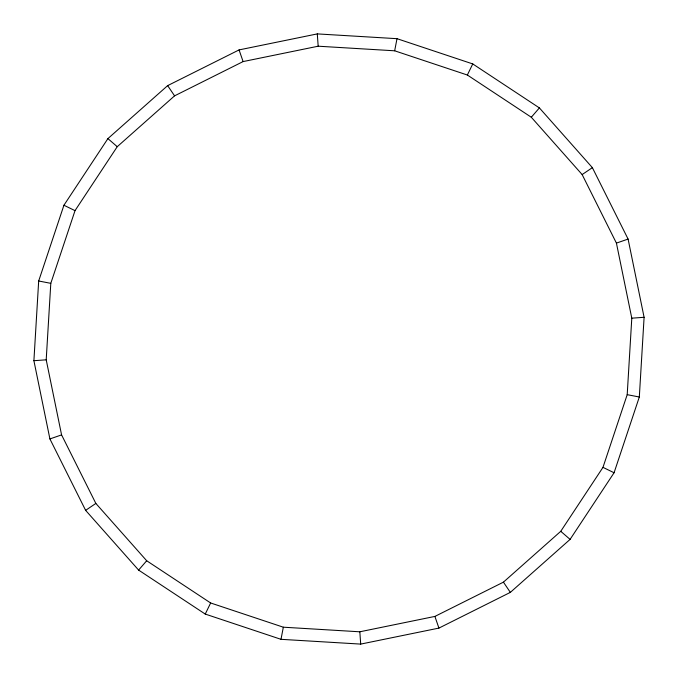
<?xml version="1.0" encoding="UTF-8"?>
<svg xmlns="http://www.w3.org/2000/svg" width="678" height="678" viewBox="0 0 678 678"><rect width="100%" height="100%" fill="white"/><g stroke="black" fill="none" stroke-linecap="round" stroke-linejoin="round"><path stroke-width="1.02" d="M33.9 360.704L38.68 280.997L63.927 205.248L107.912 138.609L167.652 85.623L239.071 49.909L317.296 33.9L397.003 38.68L472.752 63.927L539.391 107.912L592.377 167.652L628.091 239.071L644.1 317.296L639.32 397.003L614.073 472.752L570.088 539.391L510.348 592.377L438.929 628.091L360.704 644.1L280.997 639.32L205.248 614.073L138.609 570.088L85.623 510.348L49.909 438.929L33.9 360.704L46.206 359.823L50.799 283.336L75.021 210.638L117.243 146.694L174.568 95.852L243.105 61.579L318.177 46.206L394.664 50.799L467.362 75.021L531.306 117.243L582.148 174.568L616.421 243.105L631.794 318.177L627.201 394.664L602.979 467.362L560.757 531.306L503.432 582.148L434.895 616.421L359.823 631.794L283.336 627.201L210.638 602.979L146.694 560.757L95.852 503.432L61.579 434.895L46.206 359.823M280.997 639.32L283.336 627.201M394.664 50.799L397.003 38.68M205.248 614.073L210.638 602.979M467.362 75.021L472.752 63.927M138.609 570.088L146.694 560.757M531.306 117.243L539.391 107.912M85.623 510.348L95.852 503.432M582.148 174.568L592.377 167.652M49.909 438.929L61.579 434.895M616.421 243.105L628.091 239.071M631.794 318.177L644.1 317.296M38.68 280.997L50.799 283.336M627.201 394.664L639.32 397.003M63.927 205.248L75.021 210.638M602.979 467.362L614.073 472.752M107.912 138.609L117.243 146.694M560.757 531.306L570.088 539.391M167.652 85.623L174.568 95.852M503.432 582.148L510.348 592.377M239.071 49.909L243.105 61.579M434.895 616.421L438.929 628.091M317.296 33.9L318.177 46.206M359.823 631.794L360.704 644.1"/></g></svg>
